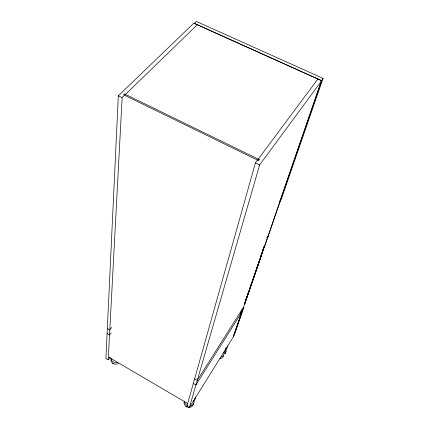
<?xml version="1.0" encoding="UTF-8"?>
<svg xmlns="http://www.w3.org/2000/svg" width="429" height="429" viewBox="0 0 429 429"><rect width="100%" height="100%" fill="white"/><g stroke="black" fill="none" stroke-linecap="round" stroke-linejoin="round"><path stroke-width="0.64" d="M268.238 235.934L266.902 237.832L268.254 235.912L280.303 200.724L279.381 202.295M264.334 246.729L264.189 246.439L260.945 255.952M194.616 378.877L197.243 380.394L243.618 307.003L321.632 80.775L193.785 23.214L118.318 95.79L105.925 358.478L108.221 359.829L110.215 357.153M108.221 359.829L122.131 97.656L197.254 24.78M264.677 246.166L264.012 247.211L264.682 246.241L268.077 236.175L267.187 237.714M249.501 289.28L251.818 282.55L252.198 282.379L260.457 257.829L244.61 304.37C244.031 304.96 245.115 302.381 245.715 300.273M260.457 257.829L244.305 304.499M244.46 304.547L244.637 304.231M317.851 79.075L255.432 162.87L186.947 406.118L189.382 407.55L233.279 336.974L242.042 311.577M189.382 407.55L259.636 164.929L321.632 80.775M260.794 256.992L264.194 246.509M223.954 352.815L225.118 353.464L227.617 346.08M240.063 314.913L241.774 309.926M245.602 300.021L246.182 298.332M262.291 251.501L263.326 248.498M246.557 297.839L247.184 296.01M247.394 295.399L248.45 292.337M252.032 281.939L256.027 270.334M256.236 269.723L259.942 258.971M260.591 257.03L263.84 247.597M244.728 303.501L251.887 282.727M279.826 201.442L321.482 80.539L323.075 78.378L196.343 21.45L194.391 23.327L321.482 80.539M323.075 78.378L281.258 199.313L279.354 202.209M225.118 353.464L226.314 351.533M241.892 312.006L195.924 384.947L193.329 383.446M260.537 256.95L260.902 256.789M264.269 246.621L260.687 256.874M111.17 332.834L109.54 334.963L107.1 333.553M111.846 327.316L109.808 329.965L107.336 328.544M247.356 296.048L247.458 295.581M256.419 269.766L256.521 269.283M193.661 403.614A4.875 4.505 20.6 0 1 187.012 406.944L186.224 406.451M118.318 95.79L122.131 97.656M255.432 162.87L259.636 164.929M109.148 357.416L187.832 403.598M112.586 363.132L113.631 363.744L112.875 363.299M185.918 406.274L187.023 406.923M185.95 406.322A4.875 4.505 20.6 0 1 184.068 402.011M194.074 400.954A4.896 4.515 20.4 0 1 191.168 405.625M187.43 405.464A4.896 4.515 20.4 0 1 184.454 401.683M195.233 398.278A4.95 4.547 20.1 0 1 193.393 401.233M195.688 396.761A4.971 4.558 20 0 1 194.739 398.911M118.415 363.443A4.767 4.258 -0.7 0 1 113.621 363.765M112.618 363.175A4.767 4.258 -0.7 0 1 111.041 359.137M117.412 362.333A4.789 4.269 -0.5 0 1 111.047 358.596M225.429 348.579A4.703 4.081 20.4 0 1 223.82 352.316M224.029 352.74A4.655 4.059 20.6 0 1 221.418 356.949M226.019 348.032A4.719 4.092 20.3 0 1 225.182 349.967M223.557 355.405A4.633 4.049 20.7 0 1 219.755 358.767M242.68 309.266L233.328 336.411L234.518 334.502L243.919 307.303L242.68 309.266M259.336 159.658L258.612 160.634L123.6 94.761L124.469 93.919L259.336 159.658"/></g></svg>
